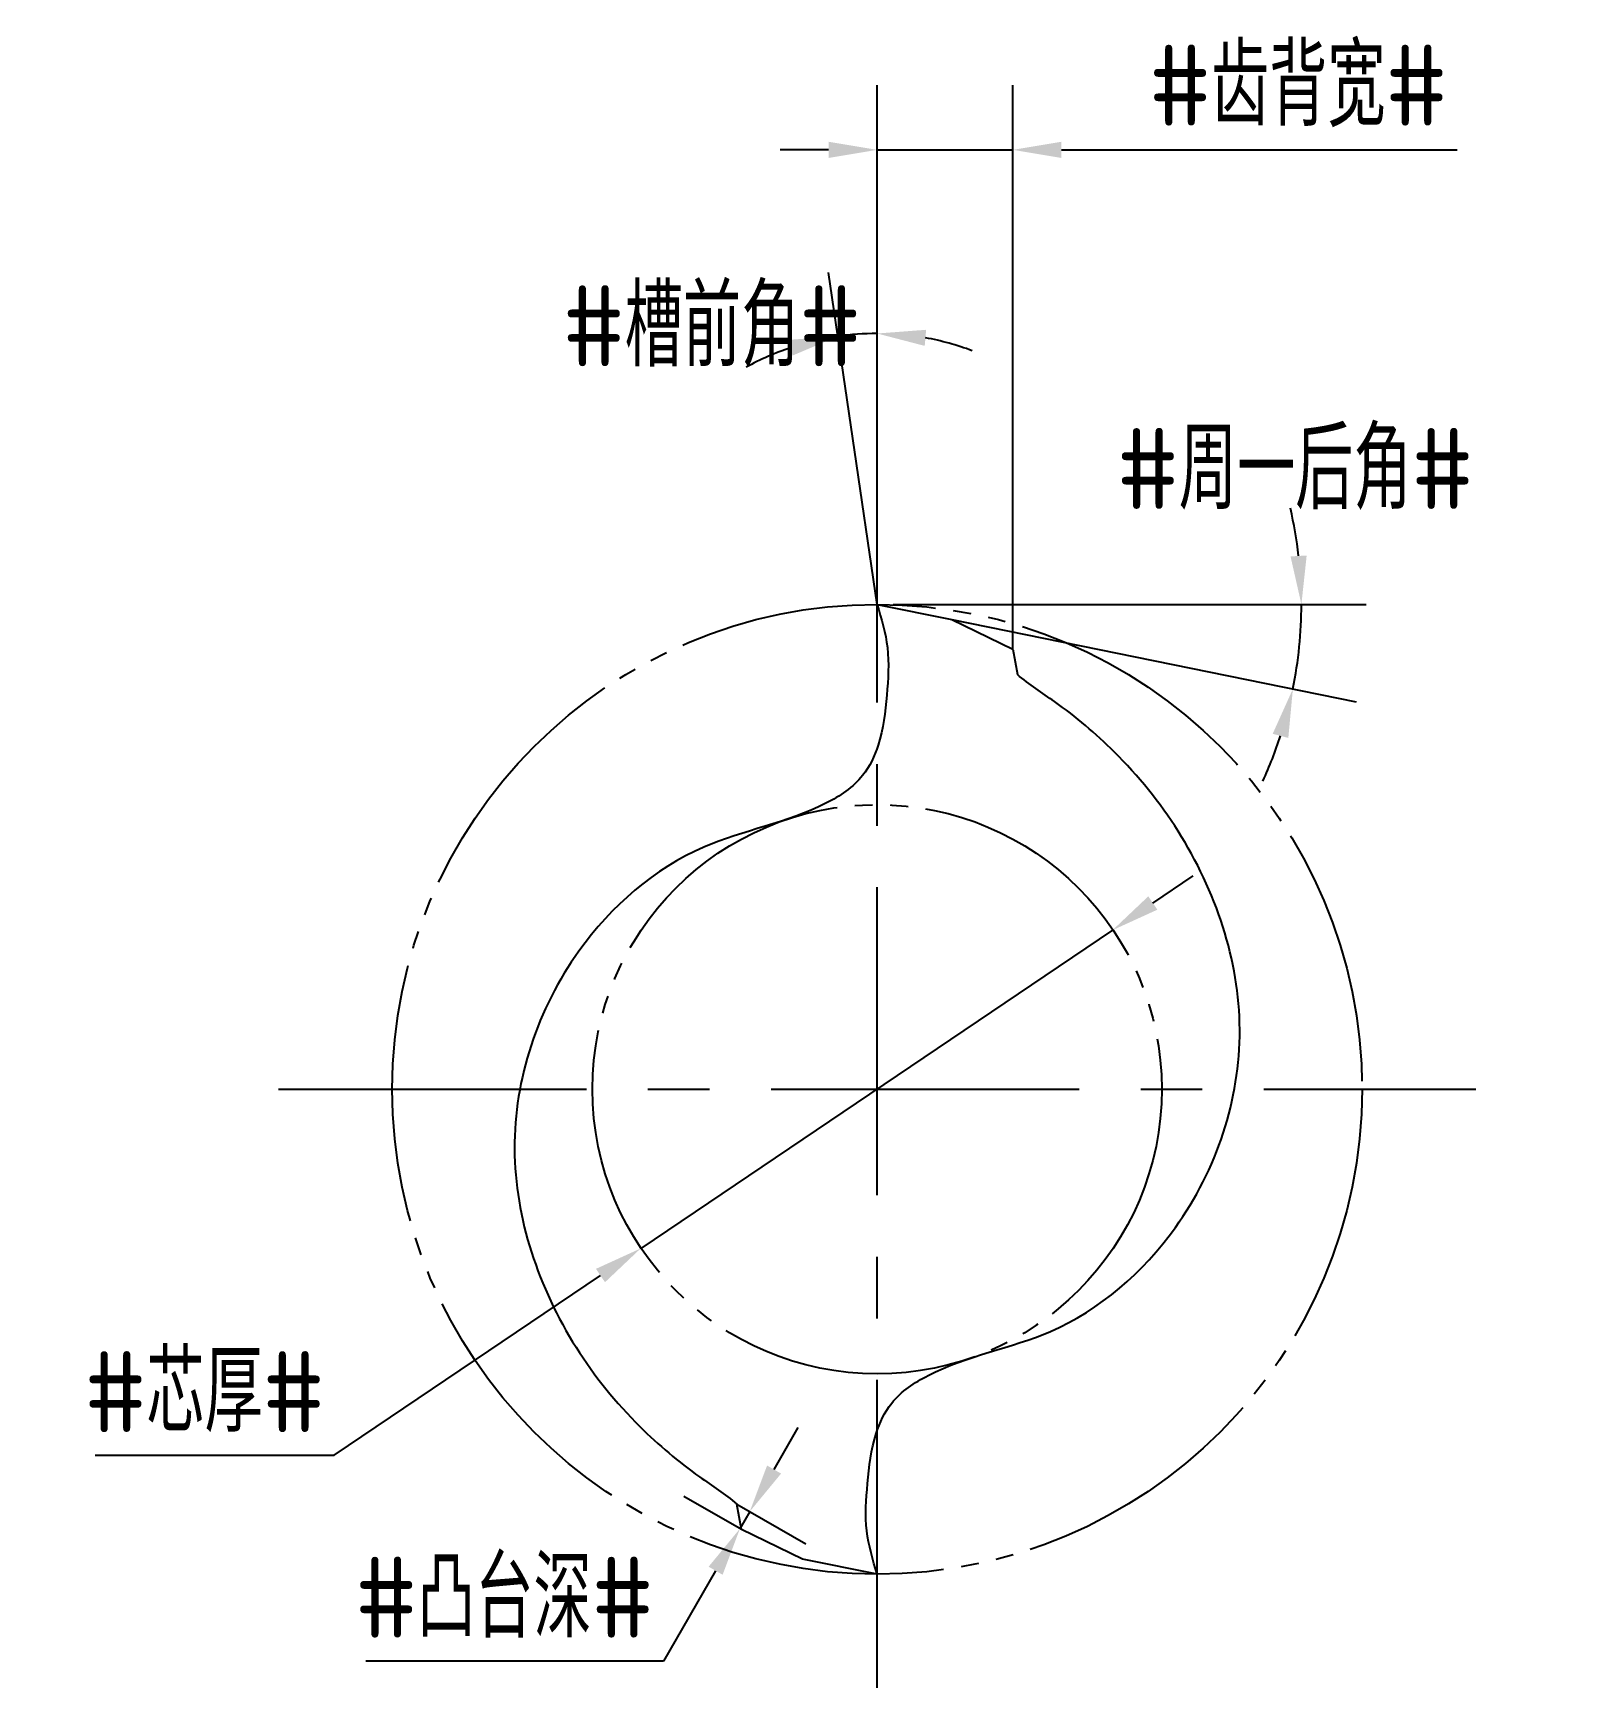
# Model space of a CAD drawing. Header units: millimetres. Extents: x 158.9 to 206.6, y 67.4 to 118.6.
import ezdxf

# ---------------------------------------------------------------- set-up
doc = ezdxf.new("R2010")
doc.units = ezdxf.units.MM
for name, pattern in [('ACAD_ISO04W100', [30, 24, -3, 0, -3]), ('CENTER', [50.8, 31.75, -6.35, 6.35, -6.35]), ('JIS_09_08', [10.75, 8, -0.55, 0.55, -0.55, 0.55, -0.55])]:
    doc.linetypes.add(name, pattern=pattern)
for name, color, linetype in [('中心线', 2, 'ACAD_ISO04W100'), ('标注', 7, 'Continuous'), ('虚线轮廓', 1, 'Continuous'), ('轮廓', 4, 'Continuous')]:
    doc.layers.add(name, color=color, linetype=linetype)
doc.styles.add('CFST0', font='gbenor.shx', dxfattribs={"bigfont": 'gbcbig.shx'})
doc.dimstyles.new('TYToolDesignC1-1', dxfattribs={"dimtxt": 2.5, "dimasz": 1.5, "dimexe": 2, "dimexo": 0, "dimtad": 1, "dimtoh": 1, "dimdec": 3, "dimdsep": 46, "dimtxsty": 'CFST0', "dimcen": 2.502, "dimclrd": 3, "dimclre": 3, "dimclrt": 3, "dimazin": 2, "dimtfac": 1, "dimtdec": 3, "dimtmove": 0, "dimatfit": 3, "dimfxl": 1, "dimarcsym": 0})

# ---------------------------------------------------------------- blocks, each defined once
blk = doc.blocks.new('*D4')
at = {"layer": 'Defpoints', "color": 0, "transparency": 16777216}
for p in [(192.283, 90.863), (177.687, 81.017)]:
    blk.add_point(p, dxfattribs=at)
at = {"layer": '标注', "color": 3, "lineweight": -2, "transparency": 16777216}
for p, q in [((193.527, 91.702), (194.77, 92.541)), ((192.283, 90.863), (177.687, 81.017)), ((168.204, 74.621), (176.443, 80.178)), ((160.814, 74.621), (168.204, 74.621))]:
    blk.add_line(p, q, dxfattribs=at)
at = {"layer": '标注', "color": 3, "transparency": 16777216}
for points in [[(193.387, 91.909), (193.667, 91.495), (192.283, 90.863)], [(176.303, 80.385), (176.583, 79.971), (177.687, 81.017)]]:
    blk.add_solid(points, dxfattribs=at)
at = {"layer": '标注', "color": 3, "transparency": 16777216, "insert": (164.197, 76.578), "char_height": 2.5, "attachment_point": 5, "style": 'CFST0'}
blk.add_mtext('#芯厚#', dxfattribs=at)
blk = doc.blocks.new('*D3')
at = {"layer": 'Defpoints', "color": 0, "transparency": 16777216}
for p in [(184.593, 109.309), (185, 100.94), (185, 100.94), (185, 100), (185.26, 99.17)]:
    blk.add_point(p, dxfattribs=at)
at = {"layer": '标注', "color": 3, "lineweight": -2, "transparency": 16777216}
for q in [(183.492, 111.209), (185, 111.319)]:
    blk.add_line((185, 100.94), q, dxfattribs=at)
for start, end in [(90, 98.3566), (69.4587, 79.7294), (108.6272, 118.8978)]:
    blk.add_arc((185, 100.94), 8.379, start, end, dxfattribs=at)
at = {"layer": '标注', "color": 3, "transparency": 16777216}
for points in [[(182.265, 109.123), (182.382, 108.637), (183.782, 109.23)], [(186.472, 108.936), (186.516, 109.434), (185, 109.319)]]:
    blk.add_solid(points, dxfattribs=at)
at = {"layer": '标注', "color": 3, "transparency": 16777216, "insert": (179.891, 109.539), "char_height": 2.5, "attachment_point": 5, "style": 'CFST0'}
blk.add_mtext('#槽前角#', dxfattribs=at)
blk = doc.blocks.new('*D1')
at = {"layer": 'Defpoints', "color": 0, "transparency": 16777216}
for p in [(185, 100.94), (185, 100.94), (185.5, 100.94), (187.31, 100.47), (198.005, 99.189)]:
    blk.add_point(p, dxfattribs=at)
at = {"layer": '标注', "color": 3, "lineweight": -2, "transparency": 16777216}
for p, q in [((185.5, 100.94), (200.123, 100.94)), ((187.31, 100.47), (199.819, 97.925))]:
    blk.add_line(p, q, dxfattribs=at)
for start, end in [(6.5529, 13.1057), (348.4994, 0), (335.3937, 341.9465)]:
    blk.add_arc((185, 100.94), 13.123, start, end, dxfattribs=at)
at = {"layer": '标注', "color": 3, "transparency": 16777216}
for points in [[(198.286, 102.452), (197.787, 102.423), (198.123, 100.94)], [(197.235, 96.937), (197.718, 96.809), (197.859, 98.324)]]:
    blk.add_solid(points, dxfattribs=at)
at = {"layer": '标注', "color": 3, "transparency": 16777216, "insert": (197.93, 105.124), "char_height": 2.5, "attachment_point": 5, "style": 'CFST0'}
blk.add_mtext('#周一后角#', dxfattribs=at)
blk = doc.blocks.new('*D2')
at = {"layer": 'Defpoints', "color": 0, "transparency": 16777216}
for p in [(189.2, 115), (185, 100.94), (189.2, 99.56)]:
    blk.add_point(p, dxfattribs=at)
at = {"layer": '标注', "color": 3, "lineweight": -2, "transparency": 16777216}
for p, q in [((185, 100.94), (185, 117)), ((189.2, 99.56), (189.2, 117)), ((183.5, 115), (182, 115)), ((185, 115), (189.2, 115)), ((190.7, 115), (202.943, 115))]:
    blk.add_line(p, q, dxfattribs=at)
at = {"layer": '标注', "color": 3, "transparency": 16777216}
for points in [[(183.5, 115.25), (183.5, 114.75), (185, 115)], [(190.7, 115.25), (190.7, 114.75), (189.2, 115)]]:
    blk.add_solid(points, dxfattribs=at)
at = {"layer": '标注', "color": 3, "transparency": 16777216, "insert": (198.026, 116.972), "char_height": 2.5, "attachment_point": 5, "style": 'CFST0'}
blk.add_mtext('#齿背宽#', dxfattribs=at)
blk = doc.blocks.new('*D5')
at = {"layer": 'Defpoints', "color": 0, "transparency": 16777216}
for p in [(180.66, 73.11), (180.755, 72.346), (180.8, 72.32)]:
    blk.add_point(p, dxfattribs=at)
at = {"layer": '标注', "color": 3, "lineweight": -2, "transparency": 16777216}
for p, q in [((181.812, 74.177), (182.562, 75.476)), ((180.8, 72.32), (179.023, 73.346)), ((180.66, 73.11), (182.794, 71.878)), ((181.062, 72.878), (180.755, 72.346)), ((180.005, 71.047), (178.389, 68.248)), ((178.389, 68.248), (169.18, 68.248))]:
    blk.add_line(p, q, dxfattribs=at)
at = {"layer": '标注', "color": 3, "transparency": 16777216}
for points in [[(181.596, 74.302), (182.029, 74.052), (181.062, 72.878)], [(179.788, 71.172), (180.221, 70.922), (180.755, 72.346)]]:
    blk.add_solid(points, dxfattribs=at)
at = {"layer": '标注', "color": 3, "transparency": 16777216, "insert": (173.472, 70.22), "char_height": 2.5, "attachment_point": 5, "style": 'CFST0'}
blk.add_mtext('#凸台深#', dxfattribs=at)

msp = doc.modelspace()

# ---------------------------------------------------------------- linework, layer by layer
at = {"layer": '中心线', "linetype": 'CENTER', "ltscale": 0.3}
for p, q in [((185, 67.422), (185, 104.458)), ((166.482, 85.94), (203.518, 85.94))]:
    msp.add_line(p, q, dxfattribs=at)
at = {"layer": '虚线轮廓', "color": 7, "linetype": 'JIS_09_08'}
for radius in [15, 8.8047]:
    msp.add_circle((185, 85.94), radius, dxfattribs=at)
at = {"layer": '轮廓', "linetype": 'Continuous'}
for p, q in [((185, 100.94), (187.311, 100.4721)), ((187.311, 100.4721), (189.2, 99.5574)), ((182.689, 71.4079), (180.8, 72.3226)), ((185, 70.94), (182.689, 71.4079))]:
    msp.add_line(p, q, dxfattribs=at)
at = {"layer": '轮廓'}
for p, q in [((189.2, 99.5574), (189.3389, 98.7696)), ((180.8, 72.3226), (180.6611, 73.1104))]:
    msp.add_line(p, q, dxfattribs=at)
at = {"layer": '轮廓', "linetype": 'Continuous'}
for points in [[(185, 100.94), (185.1324, 100.4977), (185.4066, 99.5817), (185.3035, 98.0963), (185.1529, 96.7377), (184.5597, 95.481), (182.687, 94.2435), (179.1748, 93.6942), (175.0623, 90.1262), (173.0517, 84.0902), (174.8988, 78.7327), (177.428, 75.6183), (179.2169, 74.1077), (180.2993, 73.4181), (180.6611, 73.1104)], [(185, 70.94), (184.8676, 71.3823), (184.5934, 72.2983), (184.6965, 73.7837), (184.8471, 75.1423), (185.4403, 76.399), (187.313, 77.6365), (190.8252, 78.1858), (194.9377, 81.7538), (196.9483, 87.7898), (195.1012, 93.1473), (192.572, 96.2617), (190.7831, 97.7723), (189.7007, 98.4619), (189.3389, 98.7696)]]:
    msp.add_open_spline(points, degree=3, knots=[0, 0, 0, 0, 1.373864, 2.8452398, 4.4133946, 5.4666549, 6.88846, 10.9045266, 15.9327156, 22.3647847, 28.7912378, 31.9423785, 34.3556877, 35.7805091, 35.7805091, 35.7805091, 35.7805091], dxfattribs=at)

# ---------------------------------------------------------------- dimensions: what is measured, and where the dimension line sits
at = {"layer": '标注'}
dim = msp.add_linear_dim(base=(189.2, 115), p1=(185, 100.94), p2=(189.2, 99.56), text='#齿背宽#', dimstyle='TYToolDesignC1-1', dxfattribs=at)
dim.commit()
dim.dimension.update_dxf_attribs({"geometry": '*D2', "text_midpoint": (198.0256, 115), "dimtype": 160})
for base, line1, line2, text, picture, middle in [((184.5928, 109.3092), ((185, 100.94), (185, 100)), ((185, 100.94), (185.26, 99.17)), '#槽前角#', '*D3', (179.8913, 107.5816)), ((198.0053, 99.1892), ((185, 100.94), (187.31, 100.47)), ((185, 100.94), (185.5, 100.94)), '#周一后角#', '*D1', (197.93, 103.18))]:
    dim = msp.add_angular_dim_2l(base=base, line1=line1, line2=line2, text=text, dimstyle='TYToolDesignC1-1', dxfattribs=at)
    dim.commit()
    dim.dimension.update_dxf_attribs({"geometry": picture, "text_midpoint": middle, "dimtype": 162})
dim = msp.add_diameter_dim_2p(p1=(192.2833, 90.863), p2=(177.6867, 81.017), text='#芯厚#', dimstyle='TYToolDesignC1-1', dxfattribs=at)
dim.commit()
dim.dimension.update_dxf_attribs({"geometry": '*D4', "text_midpoint": (164.1968, 74.6205), "dimtype": 163})
dim = msp.add_linear_dim(base=(180.755, 72.346), p1=(180.66, 73.11), p2=(180.8, 72.32), angle=240, text='#凸台深#', dimstyle='TYToolDesignC1-1', dxfattribs=at)
dim.commit()
dim.dimension.update_dxf_attribs({"geometry": '*D5', "text_midpoint": (173.4718, 68.2482), "dimtype": 160})

doc.saveas('drawing.dxf')
